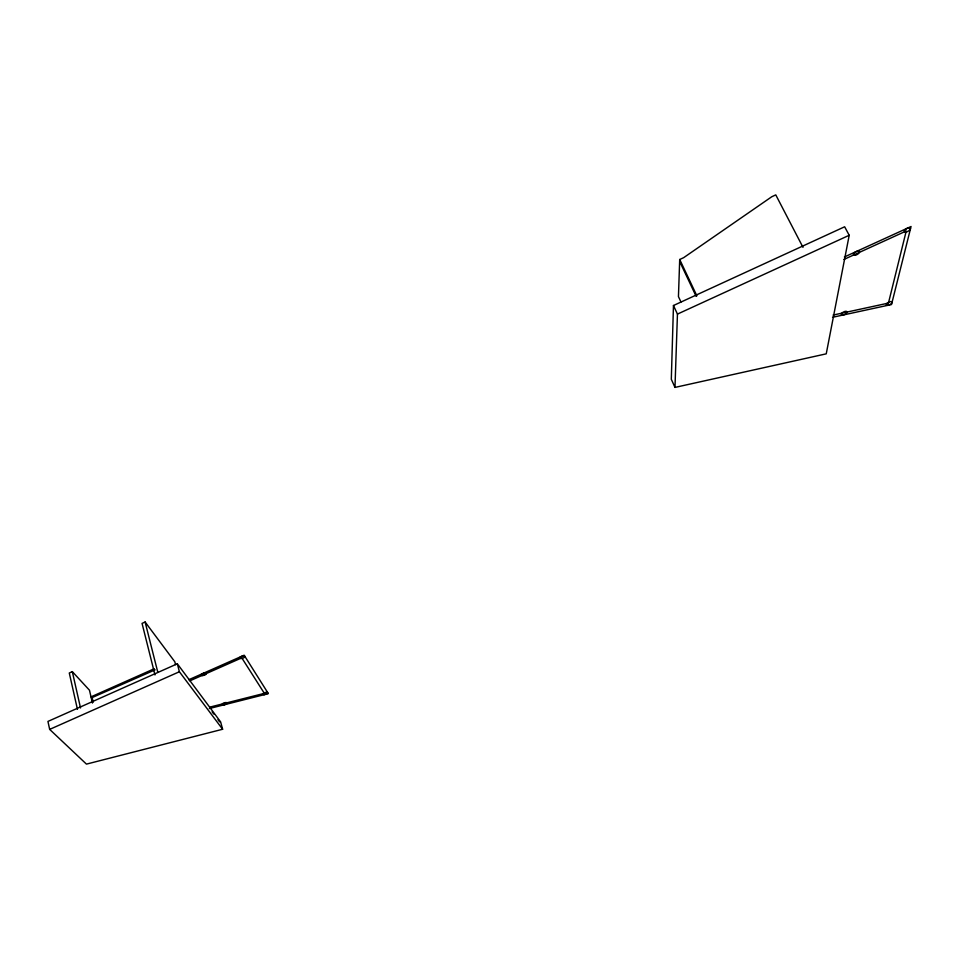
<?xml version="1.0" encoding="UTF-8"?>
<svg xmlns="http://www.w3.org/2000/svg" width="959" height="959" viewBox="0 0 959 959"><rect width="100%" height="100%" fill="white"/><g stroke="black" fill="none" stroke-linecap="round" stroke-linejoin="round"><path stroke-width="1.44" d="M673.47 305.513L671.312 379.273L674.98 387.412L826.238 353.835L849.206 235.279L844.639 226.78L673.47 305.513L677.45 314.096L674.98 387.412M803.007 247.35L775.771 194.881L771.743 196.763L683.671 257.659L679.703 259.505L678.445 296.595L680.962 302.001M677.45 314.096L849.206 235.279M844.399 256.964L911.05 226.516L891.522 304.518L832.544 317.297M843.884 259.457L906.243 230.987L888.442 303.092L833.107 315.067M175.569 664.647L174.826 661.782L145.121 622.007L142.052 623.398L154.986 674.944M92.412 702.959L89.475 690.216L72.321 671.648L69.288 673.014L77.439 709.324M92.687 702.515L91.345 696.714L154.279 668.735M177.331 663.796L47.95 721.42L49.664 729.391L86.454 764.119L222.608 729.26L220.642 721.923L177.331 663.796L179.393 671.744L222.608 729.26M49.664 729.391L179.393 671.744M188.707 679.763L244.149 655.213L268.352 693.633L209.314 708.545M189.87 680.842L241.776 657.85L264.36 693.357L209.889 707.107M91.345 696.714L92.148 697.577L155.13 669.826M212.131 711.818L213.797 714.047M217.969 719.634L219.635 721.863M679.703 259.505L696.881 295.828M679.643 261.411L696.15 296.343M145.121 622.007L157.755 672.115M92.148 697.577L93.155 701.916M72.321 671.648L80.52 707.958M888.226 305.238A3.153 1.343 -27.8 0 0 891.99 302.025A3.153 1.343 -27.8 0 0 887.327 303.08A3.153 1.343 -27.8 0 0 888.226 305.238M906.531 231.898A3.416 1.534 -29.3 0 0 910.379 228.242A3.416 1.534 -29.3 0 0 905.272 229.561A3.416 1.534 -29.3 0 0 906.531 231.898M843.285 314.972A3.153 1.367 -27.3 0 0 846.977 311.759A3.153 1.367 -27.3 0 0 842.254 312.838A3.153 1.367 -27.3 0 0 843.285 314.972M855.464 255.166A3.368 1.534 -28.4 0 0 859.408 251.63A3.368 1.534 -28.4 0 0 854.397 252.732A3.368 1.534 -28.4 0 0 855.464 255.166M264.288 694.568A2.505 0.935 -16.6 0 0 267.729 692.746A2.505 0.935 -16.6 0 0 263.953 692.985A2.505 0.935 -16.6 0 0 264.288 694.568M241.272 658.461A2.661 1.043 -16.2 0 0 244.893 656.495A2.661 1.043 -16.2 0 0 240.841 656.699A2.661 1.043 -16.2 0 0 241.272 658.461M223.687 704.829A2.529 0.935 -16 0 0 227.103 702.995A2.529 0.935 -16 0 0 223.243 703.259A2.529 0.935 -16 0 0 223.687 704.829M202.505 675.556A2.661 1.031 -15.6 0 0 206.257 673.674A2.661 1.031 -15.6 0 0 202.277 673.757A2.661 1.031 -15.6 0 0 202.505 675.556"/></g></svg>
